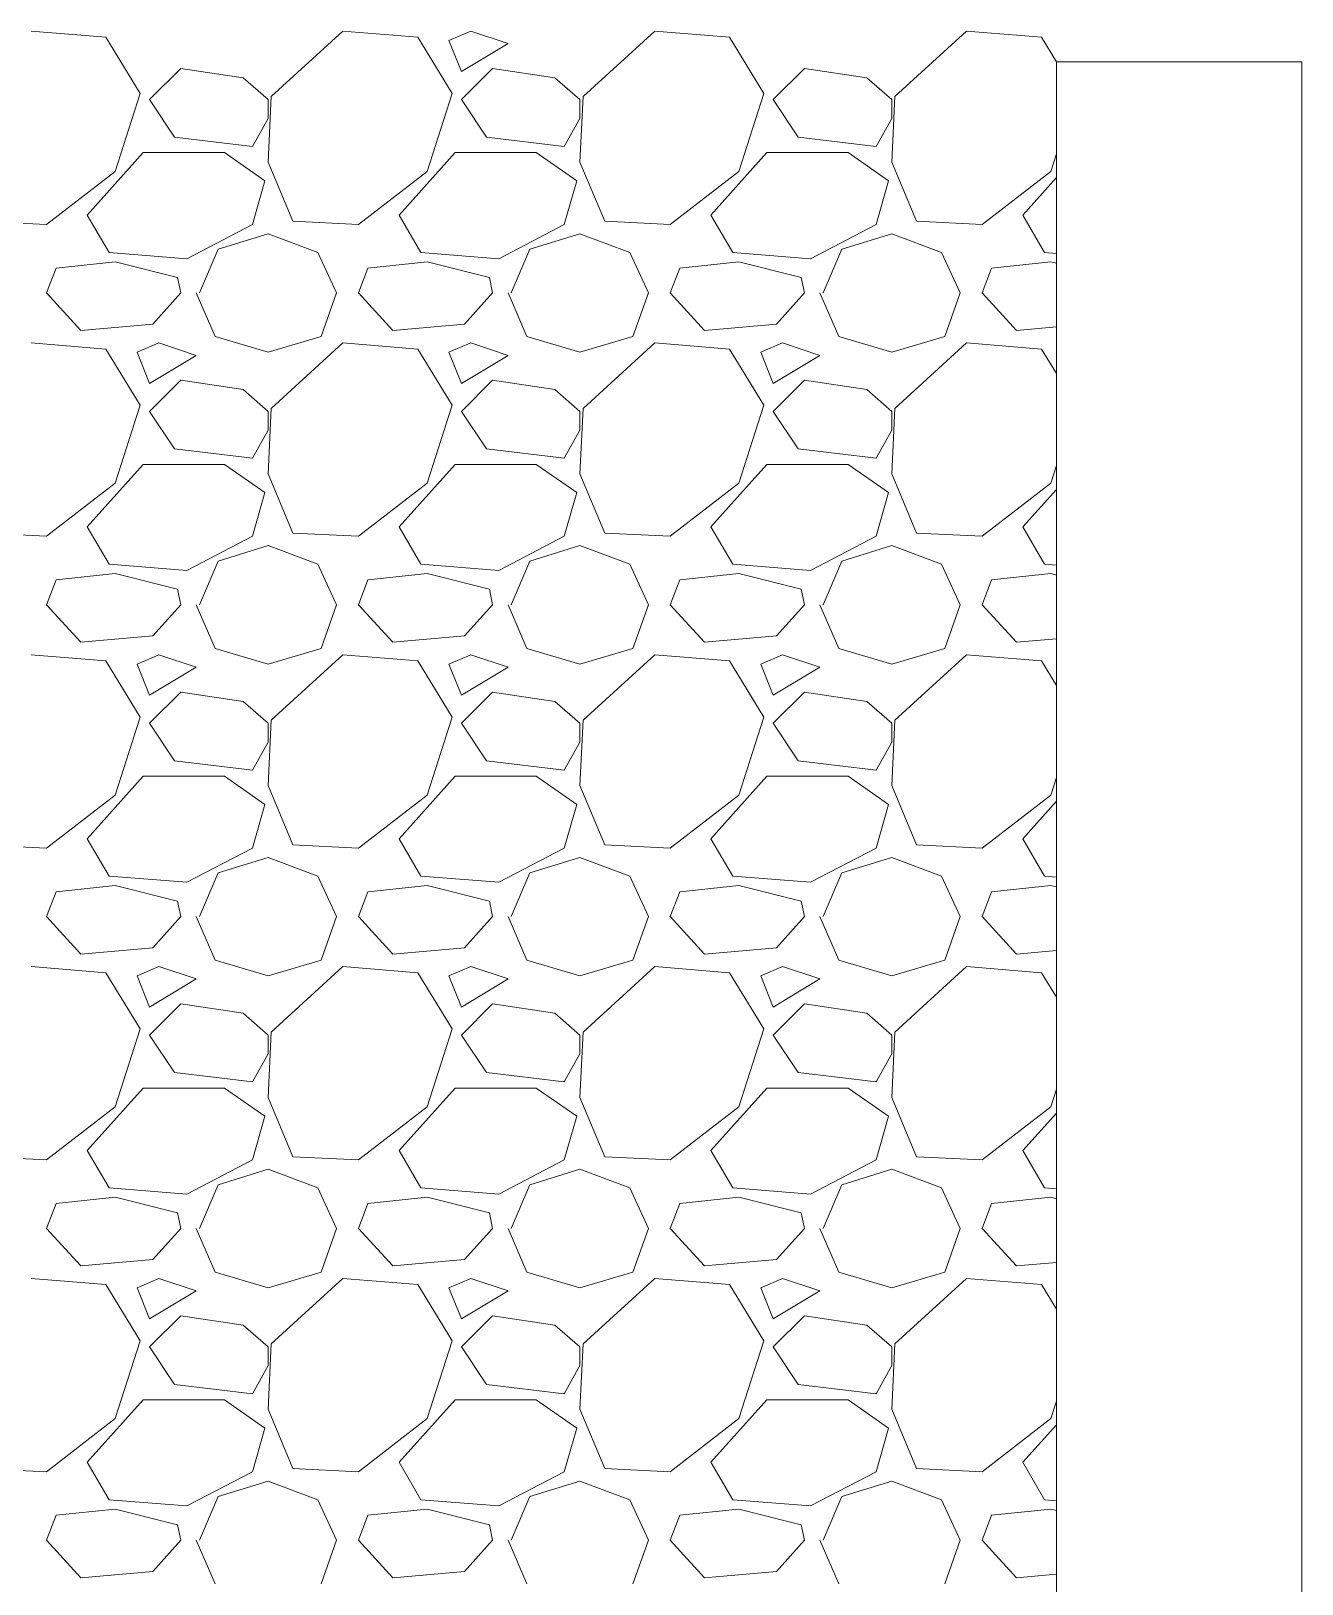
# Model space of a CAD drawing. Header units: millimetres. Extents: x 19901 to 59163, y 13732 to 30178.
# Drawn here: x 38024.1 to 38075.8, y 27204.2 to 27267.4 of the extents above; entities that cross this region are included whole.
import ezdxf

# ---------------------------------------------------------------- set-up
doc = ezdxf.new("R2010")
doc.units = ezdxf.units.MM
doc.layers.add('A-FURN', color=8, linetype='Continuous', lineweight=13)
doc.layers.add('Wall', color=255, linetype='Continuous', lineweight=20)

msp = doc.modelspace()

# ---------------------------------------------------------------- linework, layer by layer
at = {"layer": 'A-FURN', "linetype": 'Continuous'}
for p, q in [((38027.107, 27267.174), (38024.059, 27267.428)), ((38036.759, 27267.428), (38033.838, 27264.761)), ((38039.807, 27267.174), (38036.759, 27267.428)), ((38041.966, 27267.428), (38041.077, 27267.047)), ((38043.49, 27266.92), (38041.966, 27267.428)), ((38049.459, 27267.428), (38046.538, 27264.761)), ((38052.507, 27267.174), (38049.459, 27267.428)), ((38062.159, 27267.428), (38059.238, 27264.761)), ((38065.207, 27267.174), (38062.159, 27267.428)), ((38028.504, 27264.888), (38027.107, 27267.174)), ((38041.204, 27264.888), (38039.807, 27267.174)), ((38041.077, 27267.047), (38041.585, 27265.777)), ((38041.585, 27265.777), (38043.49, 27266.92)), ((38053.904, 27264.888), (38052.507, 27267.174)), ((38065.818, 27266.174), (38065.207, 27267.174)), ((38030.155, 27265.904), (38028.885, 27264.634)), ((38032.695, 27265.523), (38030.155, 27265.904)), ((38033.711, 27264.634), (38032.695, 27265.523)), ((38042.855, 27265.904), (38041.585, 27264.634)), ((38045.395, 27265.523), (38042.855, 27265.904)), ((38046.411, 27264.634), (38045.395, 27265.523)), ((38055.555, 27265.904), (38054.285, 27264.634)), ((38058.095, 27265.523), (38055.555, 27265.904)), ((38059.111, 27264.634), (38058.095, 27265.523)), ((38027.488, 27261.713), (38028.504, 27264.888)), ((38033.838, 27264.761), (38033.711, 27262.094)), ((38040.188, 27261.713), (38041.204, 27264.888)), ((38046.538, 27264.761), (38046.411, 27262.094)), ((38052.888, 27261.713), (38053.904, 27264.888)), ((38059.238, 27264.761), (38059.111, 27262.094)), ((38028.885, 27264.634), (38029.901, 27263.11)), ((38033.711, 27263.872), (38033.711, 27264.634)), ((38041.585, 27264.634), (38042.601, 27263.11)), ((38046.411, 27263.872), (38046.411, 27264.634)), ((38054.285, 27264.634), (38055.301, 27263.11)), ((38059.111, 27263.872), (38059.111, 27264.634)), ((38033.076, 27262.729), (38033.711, 27263.872)), ((38045.776, 27262.729), (38046.411, 27263.872)), ((38058.476, 27262.729), (38059.111, 27263.872)), ((38029.901, 27263.11), (38033.076, 27262.729)), ((38042.601, 27263.11), (38045.776, 27262.729)), ((38055.301, 27263.11), (38058.476, 27262.729)), ((38026.345, 27259.935), (38028.631, 27262.475)), ((38028.631, 27262.475), (38031.933, 27262.475)), ((38031.933, 27262.475), (38033.584, 27261.332)), ((38039.045, 27259.935), (38041.331, 27262.475)), ((38041.331, 27262.475), (38044.633, 27262.475)), ((38044.633, 27262.475), (38046.284, 27261.332)), ((38051.745, 27259.935), (38054.031, 27262.475)), ((38054.031, 27262.475), (38057.333, 27262.475)), ((38057.333, 27262.475), (38058.984, 27261.332)), ((38065.588, 27261.713), (38065.818, 27262.431)), ((38024.694, 27259.554), (38027.488, 27261.713)), ((38033.711, 27262.094), (38034.727, 27259.681)), ((38037.394, 27259.554), (38040.188, 27261.713)), ((38046.411, 27262.094), (38047.427, 27259.681)), ((38050.094, 27259.554), (38052.888, 27261.713)), ((38059.111, 27262.094), (38060.127, 27259.681)), ((38062.794, 27259.554), (38065.588, 27261.713)), ((38033.584, 27261.332), (38033.076, 27259.554)), ((38046.284, 27261.332), (38045.776, 27259.554)), ((38058.984, 27261.332), (38058.476, 27259.554)), ((38064.445, 27259.935), (38065.818, 27261.46)), ((38022.027, 27259.681), (38024.694, 27259.554)), ((38027.234, 27258.411), (38026.345, 27259.935)), ((38034.727, 27259.681), (38037.394, 27259.554)), ((38039.934, 27258.411), (38039.045, 27259.935)), ((38047.427, 27259.681), (38050.094, 27259.554)), ((38052.634, 27258.411), (38051.745, 27259.935)), ((38060.127, 27259.681), (38062.794, 27259.554)), ((38065.334, 27258.411), (38064.445, 27259.935)), ((38033.076, 27259.554), (38030.409, 27258.157)), ((38031.679, 27258.538), (38033.711, 27259.173)), ((38033.711, 27259.173), (38035.743, 27258.411)), ((38045.776, 27259.554), (38043.109, 27258.157)), ((38044.379, 27258.538), (38046.411, 27259.173)), ((38046.411, 27259.173), (38048.443, 27258.411)), ((38058.476, 27259.554), (38055.809, 27258.157)), ((38057.079, 27258.538), (38059.111, 27259.173)), ((38059.111, 27259.173), (38061.143, 27258.411)), ((38030.409, 27258.157), (38027.234, 27258.411)), ((38030.917, 27256.76), (38031.679, 27258.538)), ((38035.743, 27258.411), (38036.505, 27256.76)), ((38043.109, 27258.157), (38039.934, 27258.411)), ((38043.617, 27256.76), (38044.379, 27258.538)), ((38048.443, 27258.411), (38049.205, 27256.76)), ((38055.809, 27258.157), (38052.634, 27258.411)), ((38056.317, 27256.76), (38057.079, 27258.538)), ((38061.143, 27258.411), (38061.905, 27256.76)), ((38065.818, 27258.372), (38065.334, 27258.411)), ((38024.694, 27256.76), (38025.075, 27257.776)), ((38027.488, 27258.03), (38025.075, 27257.776)), ((38030.028, 27257.395), (38027.488, 27258.03)), ((38037.394, 27256.76), (38037.775, 27257.776)), ((38040.188, 27258.03), (38037.775, 27257.776)), ((38042.728, 27257.395), (38040.188, 27258.03)), ((38050.094, 27256.76), (38050.475, 27257.776)), ((38052.888, 27258.03), (38050.475, 27257.776)), ((38055.428, 27257.395), (38052.888, 27258.03)), ((38062.794, 27256.76), (38063.175, 27257.776)), ((38065.588, 27258.03), (38063.175, 27257.776)), ((38065.818, 27257.972), (38065.588, 27258.03)), ((38030.155, 27256.76), (38030.028, 27257.395)), ((38042.855, 27256.76), (38042.728, 27257.395)), ((38055.555, 27256.76), (38055.428, 27257.395)), ((38026.091, 27255.236), (38024.694, 27256.76)), ((38030.155, 27256.76), (38029.012, 27255.49)), ((38030.79, 27256.76), (38031.552, 27254.982)), ((38035.87, 27254.982), (38036.505, 27256.76)), ((38038.791, 27255.236), (38037.394, 27256.76)), ((38042.855, 27256.76), (38041.712, 27255.49)), ((38043.49, 27256.76), (38044.252, 27254.982)), ((38048.57, 27254.982), (38049.205, 27256.76)), ((38051.491, 27255.236), (38050.094, 27256.76)), ((38055.555, 27256.76), (38054.412, 27255.49)), ((38056.19, 27256.76), (38056.952, 27254.982)), ((38061.27, 27254.982), (38061.905, 27256.76)), ((38064.191, 27255.236), (38062.794, 27256.76)), ((38029.012, 27255.49), (38026.091, 27255.236)), ((38041.712, 27255.49), (38038.791, 27255.236)), ((38054.412, 27255.49), (38051.491, 27255.236)), ((38065.818, 27255.377), (38064.191, 27255.236)), ((38027.107, 27254.474), (38024.059, 27254.728)), ((38029.266, 27254.728), (38028.377, 27254.347)), ((38030.79, 27254.22), (38029.266, 27254.728)), ((38031.552, 27254.982), (38033.711, 27254.347)), ((38033.711, 27254.347), (38035.87, 27254.982)), ((38036.759, 27254.728), (38033.838, 27252.061)), ((38039.807, 27254.474), (38036.759, 27254.728)), ((38041.966, 27254.728), (38041.077, 27254.347)), ((38043.49, 27254.22), (38041.966, 27254.728)), ((38044.252, 27254.982), (38046.411, 27254.347)), ((38046.411, 27254.347), (38048.57, 27254.982)), ((38049.459, 27254.728), (38046.538, 27252.061)), ((38052.507, 27254.474), (38049.459, 27254.728)), ((38054.666, 27254.728), (38053.777, 27254.347)), ((38056.19, 27254.22), (38054.666, 27254.728)), ((38056.952, 27254.982), (38059.111, 27254.347)), ((38059.111, 27254.347), (38061.27, 27254.982)), ((38062.159, 27254.728), (38059.238, 27252.061)), ((38065.207, 27254.474), (38062.159, 27254.728)), ((38028.504, 27252.188), (38027.107, 27254.474)), ((38028.377, 27254.347), (38028.885, 27253.077)), ((38028.885, 27253.077), (38030.79, 27254.22)), ((38041.204, 27252.188), (38039.807, 27254.474)), ((38041.077, 27254.347), (38041.585, 27253.077)), ((38041.585, 27253.077), (38043.49, 27254.22)), ((38053.904, 27252.188), (38052.507, 27254.474)), ((38053.777, 27254.347), (38054.285, 27253.077)), ((38054.285, 27253.077), (38056.19, 27254.22)), ((38065.818, 27253.474), (38065.207, 27254.474)), ((38030.155, 27253.204), (38028.885, 27251.934)), ((38032.695, 27252.823), (38030.155, 27253.204)), ((38033.711, 27251.934), (38032.695, 27252.823)), ((38042.855, 27253.204), (38041.585, 27251.934)), ((38045.395, 27252.823), (38042.855, 27253.204)), ((38046.411, 27251.934), (38045.395, 27252.823)), ((38055.555, 27253.204), (38054.285, 27251.934)), ((38058.095, 27252.823), (38055.555, 27253.204)), ((38059.111, 27251.934), (38058.095, 27252.823)), ((38027.488, 27249.013), (38028.504, 27252.188)), ((38040.188, 27249.013), (38041.204, 27252.188)), ((38052.888, 27249.013), (38053.904, 27252.188)), ((38028.885, 27251.934), (38029.901, 27250.41)), ((38033.838, 27252.061), (38033.711, 27249.394)), ((38033.711, 27251.172), (38033.711, 27251.934)), ((38041.585, 27251.934), (38042.601, 27250.41)), ((38046.538, 27252.061), (38046.411, 27249.394)), ((38046.411, 27251.172), (38046.411, 27251.934)), ((38054.285, 27251.934), (38055.301, 27250.41)), ((38059.238, 27252.061), (38059.111, 27249.394)), ((38059.111, 27251.172), (38059.111, 27251.934)), ((38033.076, 27250.029), (38033.711, 27251.172)), ((38045.776, 27250.029), (38046.411, 27251.172)), ((38058.476, 27250.029), (38059.111, 27251.172)), ((38029.901, 27250.41), (38033.076, 27250.029)), ((38042.601, 27250.41), (38045.776, 27250.029)), ((38055.301, 27250.41), (38058.476, 27250.029)), ((38026.345, 27247.235), (38028.631, 27249.775)), ((38028.631, 27249.775), (38031.933, 27249.775)), ((38031.933, 27249.775), (38033.584, 27248.632)), ((38039.045, 27247.235), (38041.331, 27249.775)), ((38041.331, 27249.775), (38044.633, 27249.775)), ((38044.633, 27249.775), (38046.284, 27248.632)), ((38051.745, 27247.235), (38054.031, 27249.775)), ((38054.031, 27249.775), (38057.333, 27249.775)), ((38057.333, 27249.775), (38058.984, 27248.632)), ((38065.588, 27249.013), (38065.818, 27249.731)), ((38024.694, 27246.854), (38027.488, 27249.013)), ((38033.711, 27249.394), (38034.727, 27246.981)), ((38037.394, 27246.854), (38040.188, 27249.013)), ((38046.411, 27249.394), (38047.427, 27246.981)), ((38050.094, 27246.854), (38052.888, 27249.013)), ((38059.111, 27249.394), (38060.127, 27246.981)), ((38062.794, 27246.854), (38065.588, 27249.013)), ((38033.584, 27248.632), (38033.076, 27246.854)), ((38046.284, 27248.632), (38045.776, 27246.854)), ((38058.984, 27248.632), (38058.476, 27246.854)), ((38064.445, 27247.235), (38065.818, 27248.76)), ((38027.234, 27245.711), (38026.345, 27247.235)), ((38039.934, 27245.711), (38039.045, 27247.235)), ((38052.634, 27245.711), (38051.745, 27247.235)), ((38065.334, 27245.711), (38064.445, 27247.235)), ((38022.027, 27246.981), (38024.694, 27246.854)), ((38033.076, 27246.854), (38030.409, 27245.457)), ((38031.679, 27245.838), (38033.711, 27246.473)), ((38033.711, 27246.473), (38035.743, 27245.711)), ((38034.727, 27246.981), (38037.394, 27246.854)), ((38045.776, 27246.854), (38043.109, 27245.457)), ((38044.379, 27245.838), (38046.411, 27246.473)), ((38046.411, 27246.473), (38048.443, 27245.711)), ((38047.427, 27246.981), (38050.094, 27246.854)), ((38058.476, 27246.854), (38055.809, 27245.457)), ((38057.079, 27245.838), (38059.111, 27246.473)), ((38059.111, 27246.473), (38061.143, 27245.711)), ((38060.127, 27246.981), (38062.794, 27246.854)), ((38030.917, 27244.06), (38031.679, 27245.838)), ((38043.617, 27244.06), (38044.379, 27245.838)), ((38056.317, 27244.06), (38057.079, 27245.838)), ((38027.488, 27245.33), (38025.075, 27245.076)), ((38030.409, 27245.457), (38027.234, 27245.711)), ((38030.028, 27244.695), (38027.488, 27245.33)), ((38035.743, 27245.711), (38036.505, 27244.06)), ((38040.188, 27245.33), (38037.775, 27245.076)), ((38043.109, 27245.457), (38039.934, 27245.711)), ((38042.728, 27244.695), (38040.188, 27245.33)), ((38048.443, 27245.711), (38049.205, 27244.06)), ((38052.888, 27245.33), (38050.475, 27245.076)), ((38055.809, 27245.457), (38052.634, 27245.711)), ((38055.428, 27244.695), (38052.888, 27245.33)), ((38061.143, 27245.711), (38061.905, 27244.06)), ((38065.588, 27245.33), (38063.175, 27245.076)), ((38065.818, 27245.672), (38065.334, 27245.711)), ((38065.818, 27245.272), (38065.588, 27245.33)), ((38024.694, 27244.06), (38025.075, 27245.076)), ((38030.155, 27244.06), (38030.028, 27244.695)), ((38037.394, 27244.06), (38037.775, 27245.076)), ((38042.855, 27244.06), (38042.728, 27244.695)), ((38050.094, 27244.06), (38050.475, 27245.076)), ((38055.555, 27244.06), (38055.428, 27244.695)), ((38062.794, 27244.06), (38063.175, 27245.076)), ((38026.091, 27242.536), (38024.694, 27244.06)), ((38030.155, 27244.06), (38029.012, 27242.79)), ((38030.79, 27244.06), (38031.552, 27242.282)), ((38035.87, 27242.282), (38036.505, 27244.06)), ((38038.791, 27242.536), (38037.394, 27244.06)), ((38042.855, 27244.06), (38041.712, 27242.79)), ((38043.49, 27244.06), (38044.252, 27242.282)), ((38048.57, 27242.282), (38049.205, 27244.06)), ((38051.491, 27242.536), (38050.094, 27244.06)), ((38055.555, 27244.06), (38054.412, 27242.79)), ((38056.19, 27244.06), (38056.952, 27242.282)), ((38061.27, 27242.282), (38061.905, 27244.06)), ((38064.191, 27242.536), (38062.794, 27244.06)), ((38029.012, 27242.79), (38026.091, 27242.536)), ((38041.712, 27242.79), (38038.791, 27242.536)), ((38054.412, 27242.79), (38051.491, 27242.536)), ((38065.818, 27242.677), (38064.191, 27242.536)), ((38027.107, 27241.774), (38024.059, 27242.028)), ((38029.266, 27242.028), (38028.377, 27241.647)), ((38030.79, 27241.52), (38029.266, 27242.028)), ((38031.552, 27242.282), (38033.711, 27241.647)), ((38033.711, 27241.647), (38035.87, 27242.282)), ((38036.759, 27242.028), (38033.838, 27239.361)), ((38039.807, 27241.774), (38036.759, 27242.028)), ((38041.966, 27242.028), (38041.077, 27241.647)), ((38043.49, 27241.52), (38041.966, 27242.028)), ((38044.252, 27242.282), (38046.411, 27241.647)), ((38046.411, 27241.647), (38048.57, 27242.282)), ((38049.459, 27242.028), (38046.538, 27239.361)), ((38052.507, 27241.774), (38049.459, 27242.028)), ((38054.666, 27242.028), (38053.777, 27241.647)), ((38056.19, 27241.52), (38054.666, 27242.028)), ((38056.952, 27242.282), (38059.111, 27241.647)), ((38059.111, 27241.647), (38061.27, 27242.282)), ((38062.159, 27242.028), (38059.238, 27239.361)), ((38065.207, 27241.774), (38062.159, 27242.028)), ((38028.504, 27239.488), (38027.107, 27241.774)), ((38028.377, 27241.647), (38028.885, 27240.377)), ((38028.885, 27240.377), (38030.79, 27241.52)), ((38041.204, 27239.488), (38039.807, 27241.774)), ((38041.077, 27241.647), (38041.585, 27240.377)), ((38041.585, 27240.377), (38043.49, 27241.52)), ((38053.904, 27239.488), (38052.507, 27241.774)), ((38053.777, 27241.647), (38054.285, 27240.377)), ((38054.285, 27240.377), (38056.19, 27241.52)), ((38065.818, 27240.774), (38065.207, 27241.774)), ((38030.155, 27240.504), (38028.885, 27239.234)), ((38032.695, 27240.123), (38030.155, 27240.504)), ((38033.711, 27239.234), (38032.695, 27240.123)), ((38042.855, 27240.504), (38041.585, 27239.234)), ((38045.395, 27240.123), (38042.855, 27240.504)), ((38046.411, 27239.234), (38045.395, 27240.123)), ((38055.555, 27240.504), (38054.285, 27239.234)), ((38058.095, 27240.123), (38055.555, 27240.504)), ((38059.111, 27239.234), (38058.095, 27240.123)), ((38027.488, 27236.313), (38028.504, 27239.488)), ((38040.188, 27236.313), (38041.204, 27239.488)), ((38052.888, 27236.313), (38053.904, 27239.488)), ((38028.885, 27239.234), (38029.901, 27237.71)), ((38033.838, 27239.361), (38033.711, 27236.694)), ((38033.711, 27238.472), (38033.711, 27239.234)), ((38041.585, 27239.234), (38042.601, 27237.71)), ((38046.538, 27239.361), (38046.411, 27236.694)), ((38046.411, 27238.472), (38046.411, 27239.234)), ((38054.285, 27239.234), (38055.301, 27237.71)), ((38059.238, 27239.361), (38059.111, 27236.694)), ((38059.111, 27238.472), (38059.111, 27239.234)), ((38033.076, 27237.329), (38033.711, 27238.472)), ((38045.776, 27237.329), (38046.411, 27238.472)), ((38058.476, 27237.329), (38059.111, 27238.472)), ((38029.901, 27237.71), (38033.076, 27237.329)), ((38042.601, 27237.71), (38045.776, 27237.329)), ((38055.301, 27237.71), (38058.476, 27237.329)), ((38026.345, 27234.535), (38028.631, 27237.075)), ((38028.631, 27237.075), (38031.933, 27237.075)), ((38031.933, 27237.075), (38033.584, 27235.932)), ((38039.045, 27234.535), (38041.331, 27237.075)), ((38041.331, 27237.075), (38044.633, 27237.075)), ((38044.633, 27237.075), (38046.284, 27235.932)), ((38051.745, 27234.535), (38054.031, 27237.075)), ((38054.031, 27237.075), (38057.333, 27237.075)), ((38057.333, 27237.075), (38058.984, 27235.932)), ((38065.588, 27236.313), (38065.818, 27237.031)), ((38024.694, 27234.154), (38027.488, 27236.313)), ((38033.711, 27236.694), (38034.727, 27234.281)), ((38037.394, 27234.154), (38040.188, 27236.313)), ((38046.411, 27236.694), (38047.427, 27234.281)), ((38050.094, 27234.154), (38052.888, 27236.313)), ((38059.111, 27236.694), (38060.127, 27234.281)), ((38062.794, 27234.154), (38065.588, 27236.313)), ((38033.584, 27235.932), (38033.076, 27234.154)), ((38046.284, 27235.932), (38045.776, 27234.154)), ((38058.984, 27235.932), (38058.476, 27234.154)), ((38064.445, 27234.535), (38065.818, 27236.06)), ((38027.234, 27233.011), (38026.345, 27234.535)), ((38039.934, 27233.011), (38039.045, 27234.535)), ((38052.634, 27233.011), (38051.745, 27234.535)), ((38065.334, 27233.011), (38064.445, 27234.535)), ((38022.027, 27234.281), (38024.694, 27234.154)), ((38033.076, 27234.154), (38030.409, 27232.757)), ((38031.679, 27233.138), (38033.711, 27233.773)), ((38033.711, 27233.773), (38035.743, 27233.011)), ((38034.727, 27234.281), (38037.394, 27234.154)), ((38045.776, 27234.154), (38043.109, 27232.757)), ((38044.379, 27233.138), (38046.411, 27233.773)), ((38046.411, 27233.773), (38048.443, 27233.011)), ((38047.427, 27234.281), (38050.094, 27234.154)), ((38058.476, 27234.154), (38055.809, 27232.757)), ((38057.079, 27233.138), (38059.111, 27233.773)), ((38059.111, 27233.773), (38061.143, 27233.011)), ((38060.127, 27234.281), (38062.794, 27234.154)), ((38030.917, 27231.36), (38031.679, 27233.138)), ((38043.617, 27231.36), (38044.379, 27233.138)), ((38056.317, 27231.36), (38057.079, 27233.138)), ((38027.488, 27232.63), (38025.075, 27232.376)), ((38030.409, 27232.757), (38027.234, 27233.011)), ((38030.028, 27231.995), (38027.488, 27232.63)), ((38035.743, 27233.011), (38036.505, 27231.36)), ((38040.188, 27232.63), (38037.775, 27232.376)), ((38043.109, 27232.757), (38039.934, 27233.011)), ((38042.728, 27231.995), (38040.188, 27232.63)), ((38048.443, 27233.011), (38049.205, 27231.36)), ((38052.888, 27232.63), (38050.475, 27232.376)), ((38055.809, 27232.757), (38052.634, 27233.011)), ((38055.428, 27231.995), (38052.888, 27232.63)), ((38061.143, 27233.011), (38061.905, 27231.36)), ((38065.588, 27232.63), (38063.175, 27232.376)), ((38065.818, 27232.972), (38065.334, 27233.011)), ((38065.818, 27232.572), (38065.588, 27232.63)), ((38024.694, 27231.36), (38025.075, 27232.376)), ((38030.155, 27231.36), (38030.028, 27231.995)), ((38037.394, 27231.36), (38037.775, 27232.376)), ((38042.855, 27231.36), (38042.728, 27231.995)), ((38050.094, 27231.36), (38050.475, 27232.376)), ((38055.555, 27231.36), (38055.428, 27231.995)), ((38062.794, 27231.36), (38063.175, 27232.376)), ((38026.091, 27229.836), (38024.694, 27231.36)), ((38030.155, 27231.36), (38029.012, 27230.09)), ((38030.79, 27231.36), (38031.552, 27229.582)), ((38035.87, 27229.582), (38036.505, 27231.36)), ((38038.791, 27229.836), (38037.394, 27231.36)), ((38042.855, 27231.36), (38041.712, 27230.09)), ((38043.49, 27231.36), (38044.252, 27229.582)), ((38048.57, 27229.582), (38049.205, 27231.36)), ((38051.491, 27229.836), (38050.094, 27231.36)), ((38055.555, 27231.36), (38054.412, 27230.09)), ((38056.19, 27231.36), (38056.952, 27229.582)), ((38061.27, 27229.582), (38061.905, 27231.36)), ((38064.191, 27229.836), (38062.794, 27231.36)), ((38029.012, 27230.09), (38026.091, 27229.836)), ((38041.712, 27230.09), (38038.791, 27229.836)), ((38054.412, 27230.09), (38051.491, 27229.836)), ((38065.818, 27229.977), (38064.191, 27229.836)), ((38027.107, 27229.074), (38024.059, 27229.328)), ((38029.266, 27229.328), (38028.377, 27228.947)), ((38030.79, 27228.82), (38029.266, 27229.328)), ((38031.552, 27229.582), (38033.711, 27228.947)), ((38033.711, 27228.947), (38035.87, 27229.582)), ((38036.759, 27229.328), (38033.838, 27226.661)), ((38039.807, 27229.074), (38036.759, 27229.328)), ((38041.966, 27229.328), (38041.077, 27228.947)), ((38043.49, 27228.82), (38041.966, 27229.328)), ((38044.252, 27229.582), (38046.411, 27228.947)), ((38046.411, 27228.947), (38048.57, 27229.582)), ((38049.459, 27229.328), (38046.538, 27226.661)), ((38052.507, 27229.074), (38049.459, 27229.328)), ((38054.666, 27229.328), (38053.777, 27228.947)), ((38056.19, 27228.82), (38054.666, 27229.328)), ((38056.952, 27229.582), (38059.111, 27228.947)), ((38059.111, 27228.947), (38061.27, 27229.582)), ((38062.159, 27229.328), (38059.238, 27226.661)), ((38065.207, 27229.074), (38062.159, 27229.328)), ((38028.504, 27226.788), (38027.107, 27229.074)), ((38028.377, 27228.947), (38028.885, 27227.677)), ((38028.885, 27227.677), (38030.79, 27228.82)), ((38041.204, 27226.788), (38039.807, 27229.074)), ((38041.077, 27228.947), (38041.585, 27227.677)), ((38041.585, 27227.677), (38043.49, 27228.82)), ((38053.904, 27226.788), (38052.507, 27229.074)), ((38053.777, 27228.947), (38054.285, 27227.677)), ((38054.285, 27227.677), (38056.19, 27228.82)), ((38065.818, 27228.074), (38065.207, 27229.074)), ((38030.155, 27227.804), (38028.885, 27226.534)), ((38032.695, 27227.423), (38030.155, 27227.804)), ((38033.711, 27226.534), (38032.695, 27227.423)), ((38042.855, 27227.804), (38041.585, 27226.534)), ((38045.395, 27227.423), (38042.855, 27227.804)), ((38046.411, 27226.534), (38045.395, 27227.423)), ((38055.555, 27227.804), (38054.285, 27226.534)), ((38058.095, 27227.423), (38055.555, 27227.804)), ((38059.111, 27226.534), (38058.095, 27227.423)), ((38027.488, 27223.613), (38028.504, 27226.788)), ((38040.188, 27223.613), (38041.204, 27226.788)), ((38052.888, 27223.613), (38053.904, 27226.788)), ((38028.885, 27226.534), (38029.901, 27225.01)), ((38033.838, 27226.661), (38033.711, 27223.994)), ((38033.711, 27225.772), (38033.711, 27226.534)), ((38041.585, 27226.534), (38042.601, 27225.01)), ((38046.538, 27226.661), (38046.411, 27223.994)), ((38046.411, 27225.772), (38046.411, 27226.534)), ((38054.285, 27226.534), (38055.301, 27225.01)), ((38059.238, 27226.661), (38059.111, 27223.994)), ((38059.111, 27225.772), (38059.111, 27226.534)), ((38033.076, 27224.629), (38033.711, 27225.772)), ((38045.776, 27224.629), (38046.411, 27225.772)), ((38058.476, 27224.629), (38059.111, 27225.772)), ((38029.901, 27225.01), (38033.076, 27224.629)), ((38042.601, 27225.01), (38045.776, 27224.629)), ((38055.301, 27225.01), (38058.476, 27224.629)), ((38026.345, 27221.835), (38028.631, 27224.375)), ((38028.631, 27224.375), (38031.933, 27224.375)), ((38031.933, 27224.375), (38033.584, 27223.232)), ((38039.045, 27221.835), (38041.331, 27224.375)), ((38041.331, 27224.375), (38044.633, 27224.375)), ((38044.633, 27224.375), (38046.284, 27223.232)), ((38051.745, 27221.835), (38054.031, 27224.375)), ((38054.031, 27224.375), (38057.333, 27224.375)), ((38057.333, 27224.375), (38058.984, 27223.232)), ((38065.588, 27223.613), (38065.818, 27224.331)), ((38033.711, 27223.994), (38034.727, 27221.581)), ((38046.411, 27223.994), (38047.427, 27221.581)), ((38059.111, 27223.994), (38060.127, 27221.581)), ((38024.694, 27221.454), (38027.488, 27223.613)), ((38033.584, 27223.232), (38033.076, 27221.454)), ((38037.394, 27221.454), (38040.188, 27223.613)), ((38046.284, 27223.232), (38045.776, 27221.454)), ((38050.094, 27221.454), (38052.888, 27223.613)), ((38058.984, 27223.232), (38058.476, 27221.454)), ((38062.794, 27221.454), (38065.588, 27223.613)), ((38064.445, 27221.835), (38065.818, 27223.36)), ((38027.234, 27220.311), (38026.345, 27221.835)), ((38039.934, 27220.311), (38039.045, 27221.835)), ((38052.634, 27220.311), (38051.745, 27221.835)), ((38065.334, 27220.311), (38064.445, 27221.835)), ((38022.027, 27221.581), (38024.694, 27221.454)), ((38033.076, 27221.454), (38030.409, 27220.057)), ((38034.727, 27221.581), (38037.394, 27221.454)), ((38045.776, 27221.454), (38043.109, 27220.057)), ((38047.427, 27221.581), (38050.094, 27221.454)), ((38058.476, 27221.454), (38055.809, 27220.057)), ((38060.127, 27221.581), (38062.794, 27221.454)), ((38031.679, 27220.438), (38033.711, 27221.073)), ((38033.711, 27221.073), (38035.743, 27220.311)), ((38044.379, 27220.438), (38046.411, 27221.073)), ((38046.411, 27221.073), (38048.443, 27220.311)), ((38057.079, 27220.438), (38059.111, 27221.073)), ((38059.111, 27221.073), (38061.143, 27220.311)), ((38027.488, 27219.93), (38025.075, 27219.676)), ((38030.409, 27220.057), (38027.234, 27220.311)), ((38030.028, 27219.295), (38027.488, 27219.93)), ((38030.917, 27218.66), (38031.679, 27220.438)), ((38035.743, 27220.311), (38036.505, 27218.66)), ((38040.188, 27219.93), (38037.775, 27219.676)), ((38043.109, 27220.057), (38039.934, 27220.311)), ((38042.728, 27219.295), (38040.188, 27219.93)), ((38043.617, 27218.66), (38044.379, 27220.438)), ((38048.443, 27220.311), (38049.205, 27218.66)), ((38052.888, 27219.93), (38050.475, 27219.676)), ((38055.809, 27220.057), (38052.634, 27220.311)), ((38055.428, 27219.295), (38052.888, 27219.93)), ((38056.317, 27218.66), (38057.079, 27220.438)), ((38061.143, 27220.311), (38061.905, 27218.66)), ((38065.588, 27219.93), (38063.175, 27219.676)), ((38065.818, 27220.272), (38065.334, 27220.311)), ((38065.818, 27219.872), (38065.588, 27219.93)), ((38024.694, 27218.66), (38025.075, 27219.676)), ((38030.155, 27218.66), (38030.028, 27219.295)), ((38037.394, 27218.66), (38037.775, 27219.676)), ((38042.855, 27218.66), (38042.728, 27219.295)), ((38050.094, 27218.66), (38050.475, 27219.676)), ((38055.555, 27218.66), (38055.428, 27219.295)), ((38062.794, 27218.66), (38063.175, 27219.676)), ((38026.091, 27217.136), (38024.694, 27218.66)), ((38030.155, 27218.66), (38029.012, 27217.39)), ((38030.79, 27218.66), (38031.552, 27216.882)), ((38035.87, 27216.882), (38036.505, 27218.66)), ((38038.791, 27217.136), (38037.394, 27218.66)), ((38042.855, 27218.66), (38041.712, 27217.39)), ((38043.49, 27218.66), (38044.252, 27216.882)), ((38048.57, 27216.882), (38049.205, 27218.66)), ((38051.491, 27217.136), (38050.094, 27218.66)), ((38055.555, 27218.66), (38054.412, 27217.39)), ((38056.19, 27218.66), (38056.952, 27216.882)), ((38061.27, 27216.882), (38061.905, 27218.66)), ((38064.191, 27217.136), (38062.794, 27218.66)), ((38029.012, 27217.39), (38026.091, 27217.136)), ((38041.712, 27217.39), (38038.791, 27217.136)), ((38054.412, 27217.39), (38051.491, 27217.136)), ((38031.552, 27216.882), (38033.711, 27216.247)), ((38033.711, 27216.247), (38035.87, 27216.882)), ((38044.252, 27216.882), (38046.411, 27216.247)), ((38046.411, 27216.247), (38048.57, 27216.882)), ((38056.952, 27216.882), (38059.111, 27216.247)), ((38059.111, 27216.247), (38061.27, 27216.882)), ((38065.818, 27217.277), (38064.191, 27217.136)), ((38027.107, 27216.374), (38024.059, 27216.628)), ((38028.504, 27214.088), (38027.107, 27216.374)), ((38029.266, 27216.628), (38028.377, 27216.247)), ((38028.377, 27216.247), (38028.885, 27214.977)), ((38028.885, 27214.977), (38030.79, 27216.12)), ((38030.79, 27216.12), (38029.266, 27216.628)), ((38036.759, 27216.628), (38033.838, 27213.961)), ((38039.807, 27216.374), (38036.759, 27216.628)), ((38041.204, 27214.088), (38039.807, 27216.374)), ((38041.966, 27216.628), (38041.077, 27216.247)), ((38041.077, 27216.247), (38041.585, 27214.977)), ((38041.585, 27214.977), (38043.49, 27216.12)), ((38043.49, 27216.12), (38041.966, 27216.628)), ((38049.459, 27216.628), (38046.538, 27213.961)), ((38052.507, 27216.374), (38049.459, 27216.628)), ((38053.904, 27214.088), (38052.507, 27216.374)), ((38054.666, 27216.628), (38053.777, 27216.247)), ((38053.777, 27216.247), (38054.285, 27214.977)), ((38054.285, 27214.977), (38056.19, 27216.12)), ((38056.19, 27216.12), (38054.666, 27216.628)), ((38062.159, 27216.628), (38059.238, 27213.961)), ((38065.207, 27216.374), (38062.159, 27216.628)), ((38065.818, 27215.374), (38065.207, 27216.374)), ((38030.155, 27215.104), (38028.885, 27213.834)), ((38032.695, 27214.723), (38030.155, 27215.104)), ((38042.855, 27215.104), (38041.585, 27213.834)), ((38045.395, 27214.723), (38042.855, 27215.104)), ((38055.555, 27215.104), (38054.285, 27213.834)), ((38058.095, 27214.723), (38055.555, 27215.104)), ((38033.711, 27213.834), (38032.695, 27214.723)), ((38046.411, 27213.834), (38045.395, 27214.723)), ((38059.111, 27213.834), (38058.095, 27214.723)), ((38027.488, 27210.913), (38028.504, 27214.088)), ((38028.885, 27213.834), (38029.901, 27212.31)), ((38033.838, 27213.961), (38033.711, 27211.294)), ((38033.711, 27213.072), (38033.711, 27213.834)), ((38040.188, 27210.913), (38041.204, 27214.088)), ((38041.585, 27213.834), (38042.601, 27212.31)), ((38046.538, 27213.961), (38046.411, 27211.294)), ((38046.411, 27213.072), (38046.411, 27213.834)), ((38052.888, 27210.913), (38053.904, 27214.088)), ((38054.285, 27213.834), (38055.301, 27212.31)), ((38059.238, 27213.961), (38059.111, 27211.294)), ((38059.111, 27213.072), (38059.111, 27213.834)), ((38033.076, 27211.929), (38033.711, 27213.072)), ((38045.776, 27211.929), (38046.411, 27213.072)), ((38058.476, 27211.929), (38059.111, 27213.072)), ((38029.901, 27212.31), (38033.076, 27211.929)), ((38042.601, 27212.31), (38045.776, 27211.929)), ((38055.301, 27212.31), (38058.476, 27211.929)), ((38026.345, 27209.135), (38028.631, 27211.675)), ((38028.631, 27211.675), (38031.933, 27211.675)), ((38031.933, 27211.675), (38033.584, 27210.532)), ((38039.045, 27209.135), (38041.331, 27211.675)), ((38041.331, 27211.675), (38044.633, 27211.675)), ((38044.633, 27211.675), (38046.284, 27210.532)), ((38051.745, 27209.135), (38054.031, 27211.675)), ((38054.031, 27211.675), (38057.333, 27211.675)), ((38057.333, 27211.675), (38058.984, 27210.532)), ((38065.588, 27210.913), (38065.818, 27211.631)), ((38033.711, 27211.294), (38034.727, 27208.881)), ((38046.411, 27211.294), (38047.427, 27208.881)), ((38059.111, 27211.294), (38060.127, 27208.881)), ((38024.694, 27208.754), (38027.488, 27210.913)), ((38033.584, 27210.532), (38033.076, 27208.754)), ((38037.394, 27208.754), (38040.188, 27210.913)), ((38046.284, 27210.532), (38045.776, 27208.754)), ((38050.094, 27208.754), (38052.888, 27210.913)), ((38058.984, 27210.532), (38058.476, 27208.754)), ((38062.794, 27208.754), (38065.588, 27210.913)), ((38064.445, 27209.135), (38065.818, 27210.66)), ((38027.234, 27207.611), (38026.345, 27209.135)), ((38039.934, 27207.611), (38039.045, 27209.135)), ((38052.634, 27207.611), (38051.745, 27209.135)), ((38065.334, 27207.611), (38064.445, 27209.135)), ((38022.027, 27208.881), (38024.694, 27208.754)), ((38033.076, 27208.754), (38030.409, 27207.357)), ((38034.727, 27208.881), (38037.394, 27208.754)), ((38045.776, 27208.754), (38043.109, 27207.357)), ((38047.427, 27208.881), (38050.094, 27208.754)), ((38058.476, 27208.754), (38055.809, 27207.357)), ((38060.127, 27208.881), (38062.794, 27208.754)), ((38031.679, 27207.738), (38033.711, 27208.373)), ((38033.711, 27208.373), (38035.743, 27207.611)), ((38044.379, 27207.738), (38046.411, 27208.373)), ((38046.411, 27208.373), (38048.443, 27207.611)), ((38057.079, 27207.738), (38059.111, 27208.373)), ((38059.111, 27208.373), (38061.143, 27207.611)), ((38027.488, 27207.23), (38025.075, 27206.976)), ((38030.409, 27207.357), (38027.234, 27207.611)), ((38030.028, 27206.595), (38027.488, 27207.23)), ((38030.917, 27205.96), (38031.679, 27207.738)), ((38035.743, 27207.611), (38036.505, 27205.96)), ((38040.188, 27207.23), (38037.775, 27206.976)), ((38043.109, 27207.357), (38039.934, 27207.611)), ((38042.728, 27206.595), (38040.188, 27207.23)), ((38043.617, 27205.96), (38044.379, 27207.738)), ((38048.443, 27207.611), (38049.205, 27205.96)), ((38052.888, 27207.23), (38050.475, 27206.976)), ((38055.809, 27207.357), (38052.634, 27207.611)), ((38055.428, 27206.595), (38052.888, 27207.23)), ((38056.317, 27205.96), (38057.079, 27207.738)), ((38061.143, 27207.611), (38061.905, 27205.96)), ((38065.588, 27207.23), (38063.175, 27206.976)), ((38065.818, 27207.572), (38065.334, 27207.611)), ((38065.818, 27207.172), (38065.588, 27207.23)), ((38024.694, 27205.96), (38025.075, 27206.976)), ((38030.155, 27205.96), (38030.028, 27206.595)), ((38037.394, 27205.96), (38037.775, 27206.976)), ((38042.855, 27205.96), (38042.728, 27206.595)), ((38050.094, 27205.96), (38050.475, 27206.976)), ((38055.555, 27205.96), (38055.428, 27206.595)), ((38062.794, 27205.96), (38063.175, 27206.976)), ((38026.091, 27204.436), (38024.694, 27205.96)), ((38030.155, 27205.96), (38029.012, 27204.69)), ((38030.79, 27205.96), (38031.552, 27204.182)), ((38035.87, 27204.182), (38036.505, 27205.96)), ((38038.791, 27204.436), (38037.394, 27205.96)), ((38042.855, 27205.96), (38041.712, 27204.69)), ((38043.49, 27205.96), (38044.252, 27204.182)), ((38048.57, 27204.182), (38049.205, 27205.96)), ((38051.491, 27204.436), (38050.094, 27205.96)), ((38055.555, 27205.96), (38054.412, 27204.69)), ((38056.19, 27205.96), (38056.952, 27204.182)), ((38061.27, 27204.182), (38061.905, 27205.96)), ((38064.191, 27204.436), (38062.794, 27205.96)), ((38029.012, 27204.69), (38026.091, 27204.436)), ((38041.712, 27204.69), (38038.791, 27204.436)), ((38054.412, 27204.69), (38051.491, 27204.436)), ((38065.818, 27204.577), (38064.191, 27204.436))]:
    msp.add_line(p, q, dxfattribs=at)
at = {"layer": 'Wall'}
for p, q in [((38065.818, 27266.174), (38075.818, 27266.174)), ((38065.818, 26856.174), (38065.818, 27266.174)), ((38075.818, 26866.174), (38075.818, 27266.174))]:
    msp.add_line(p, q, dxfattribs=at)

doc.saveas('drawing.dxf')
